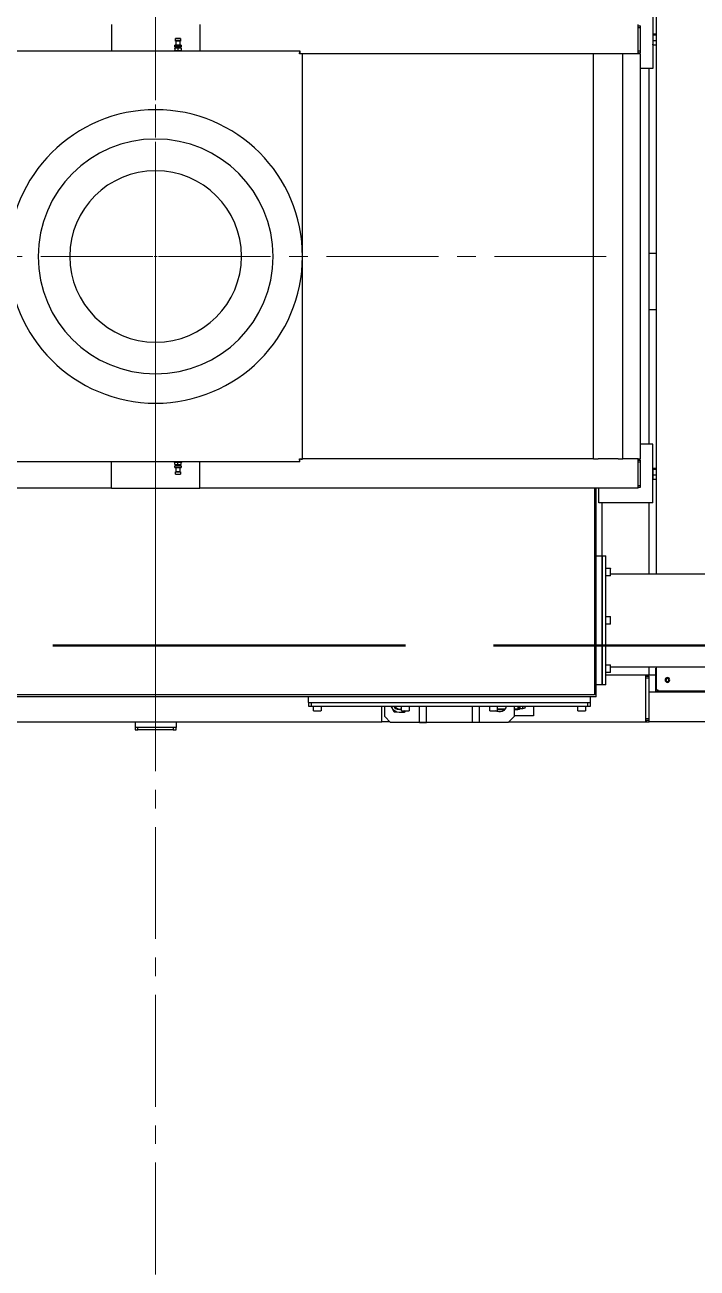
# Model space of a CAD drawing. Header units: millimetres. Extents: x 163705 to 1616509, y 81827 to 302547.
# Drawn here: x 899887 to 901031, y 144936 to 147054 of the extents above; entities that cross this region are included whole.
import ezdxf

# ---------------------------------------------------------------- set-up
doc = ezdxf.new("R2010")
doc.units = ezdxf.units.MM
doc.header["$LTSCALE"] = 10
doc.linetypes.add('ACAD_ISO02W100', pattern=[15, 12, -3])
doc.linetypes.add('CENTER2', pattern=[28.575, 19.05, -3.175, 3.175, -3.175])
doc.layers.add('1-中心线', color=1, linetype='CENTER2', lineweight=0)
doc.layers.add('1-设备轮廓', color=2, linetype='Continuous', lineweight=18)
doc.layers.add('1-隐线', color=8, linetype='Continuous')

# ---------------------------------------------------------------- blocks, each defined once
blk = doc.blocks.new('SW_CENTERMARKSYMBOL_0')
at = {"lineweight": 18}
for p, q in [((0, 5), (0, 774.5)), ((-5, 0), (-774.5, 0)), ((0, 0), (-2.5, 0)), ((0, 0), (0, 2.5)), ((0, 0), (0, -2.5)), ((0, 0), (2.5, 0)), ((5, 0), (774.5, 0)), ((0, -5), (0, -774.5))]:
    blk.add_line(p, q, dxfattribs=at)
blk = doc.blocks.new('G$C8841F3B5')
for p, q in [((1077.9, 1546.8), (1077.9, 266)), ((1083.9, 1226.5), (1083.9, 1126.5)), ((1108.9, 1199.5), (1104.9, 1199.5)), ((1104.9, 1196.5), (1104.9, 1199.5)), ((1108.9, 1196.5), (1104.9, 1196.5)), ((1104.9, 1156.5), (1104.9, 1196.5)), ((1108.9, 1193.5), (1108.9, 1201.5)), ((1108.9, 1159.5), (1108.9, 1193.5)), ((1854.9, 1201.5), (1854.9, 1156.5)), ((2004.9, 1201.5), (2004.9, 1156.5)), ((1083.5, 1185.9), (1077.9, 1185.9)), ((1083.5, 1183.9), (1077.9, 1183.9)), ((1083.5, 1174.4), (1077.9, 1174.4)), ((1083.5, 1167.1), (1077.9, 1167.1)), ((1083.5, 1185.9), (1083.7, 1185.3)), ((1083.5, 1183.9), (1083.9, 1179.1)), ((1083.9, 1179.1), (1083.5, 1174.4)), ((1083.5, 1174.4), (1083.9, 1170.7)), ((1083.9, 1170.7), (1083.5, 1167.1)), ((1083.9, 1185.1), (1083.8, 1185.3)), ((1083.8, 1167.7), (1083.9, 1167.9)), ((1886.7, 1166.2), (1886.4, 1165.9)), ((1886.4, 1165.9), (1886.4, 1163.4)), ((1886.4, 1165.9), (1897.4, 1165.9)), ((1886.7, 1166.2), (1897.1, 1166.2)), ((1887.8, 1177.5), (1887.5, 1177.2)), ((1887.5, 1177.2), (1887.5, 1173.6)), ((1887.5, 1177.2), (1896.3, 1177.2)), ((1887.5, 1173.6), (1887.8, 1173.3)), ((1887.5, 1173.6), (1896.3, 1173.6)), ((1887.8, 1177.5), (1896, 1177.5)), ((1887.8, 1173.3), (1896, 1173.3)), ((1889.2, 1173.3), (1888.9, 1173)), ((1888.9, 1173), (1888.9, 1166.2)), ((1888.9, 1173), (1894.9, 1173)), ((1894.9, 1173), (1894.6, 1173.3)), ((1894.9, 1166.2), (1894.9, 1173)), ((1896.3, 1177.2), (1896, 1177.5)), ((1896, 1173.3), (1896.3, 1173.6)), ((1896.3, 1173.6), (1896.3, 1177.2)), ((1897.4, 1165.9), (1897.1, 1166.2)), ((1897.4, 1163.4), (1897.4, 1165.9)), ((1108.9, 1156.5), (1104.9, 1156.5)), ((1104.9, 1153.5), (1104.9, 1156.5)), ((1108.9, 1153.5), (1104.9, 1153.5)), ((1104.9, 461.5), (1104.9, 1151.5)), ((1104.9, 1151.5), (1108.9, 1151.5)), ((1108.9, 1151.5), (1108.9, 1159.5)), ((1108.9, 1151.5), (1134.9, 1151.5)), ((1134.9, 461.5), (1134.9, 1151.5)), ((1134.9, 1151.5), (1142.9, 1151.5)), ((1142.9, 1151.5), (1176.9, 1151.5)), ((1176.9, 1151.5), (1184.9, 1151.5)), ((1184.9, 461.5), (1184.9, 1151.5)), ((1184.9, 1151.5), (1679.9, 1151.5)), ((1679.9, 1151.8), (1683.9, 1151.8)), ((1679.9, 461.2), (1679.9, 1151.8)), ((2175.2, 1156.5), (1684.6, 1156.5)), ((1684.6, 1156.5), (1684.6, 1152.5)), ((1885.4, 1156.9), (1885, 1156.5)), ((1885.4, 1156.9), (1898.4, 1156.9)), ((1886.4, 1163.4), (1886.7, 1163)), ((1886.4, 1163.4), (1897.4, 1163.4)), ((1886.4, 1160.7), (1889.1, 1161)), ((1886.4, 1161), (1886.4, 1160.7)), ((1886.4, 1161), (1889.1, 1161)), ((1886.4, 1160.7), (1886.4, 1156.9)), ((1886.7, 1163), (1897.1, 1163)), ((1887.8, 1162.5), (1887.5, 1162.2)), ((1887.5, 1162.2), (1887.5, 1161)), ((1887.5, 1162.2), (1896.3, 1162.2)), ((1887.8, 1162.5), (1896, 1162.5)), ((1888.9, 1163), (1888.9, 1162.5)), ((1889.1, 1161), (1891.9, 1160.7)), ((1889.1, 1161), (1894.6, 1161)), ((1891.9, 1160.7), (1894.6, 1161)), ((1891.9, 1160.7), (1891.9, 1156.9)), ((1894.6, 1161), (1897.4, 1160.7)), ((1894.6, 1161), (1897.4, 1161)), ((1894.9, 1162.5), (1894.9, 1163)), ((1896.3, 1162.2), (1896, 1162.5)), ((1896.3, 1161), (1896.3, 1162.2)), ((1897.1, 1163), (1897.4, 1163.4)), ((1897.4, 1160.7), (1897.4, 1161)), ((1897.4, 1160.7), (1897.4, 1156.9)), ((1897.4, 1157.6), (1898, 1156.9)), ((1898.7, 1156.5), (1898.4, 1156.9)), ((1083.9, 1126.5), (1090.9, 1126.5)), ((1089.9, 486.5), (1089.9, 1126.5)), ((1090.9, 1126.5), (1104.9, 1126.5)), ((1089.9, 812), (1077.9, 812)), ((1089.9, 716), (1077.9, 716)), ((1083.9, 386.5), (1083.9, 486.5)), ((1083.9, 486.5), (1090.9, 486.5)), ((1090.9, 486.5), (1104.9, 486.5)), ((1083.5, 445.9), (1077.9, 445.9)), ((1083.5, 445.9), (1083.7, 445.3)), ((1083.9, 445.1), (1083.8, 445.3)), ((1108.9, 461.5), (1104.9, 461.5)), ((1108.9, 459.5), (1104.9, 459.5)), ((1104.9, 456.5), (1104.9, 459.5)), ((1108.9, 456.5), (1104.9, 456.5)), ((1104.9, 416.5), (1104.9, 456.5)), ((1108.9, 453.5), (1108.9, 461.5)), ((1108.9, 461.5), (1134.9, 461.5)), ((1108.9, 419.5), (1108.9, 453.5)), ((1142.9, 461.5), (1134.9, 461.5)), ((1142.9, 461.5), (1176.9, 461.5)), ((1184.9, 461.5), (1176.9, 461.5)), ((1184.9, 461.5), (1679.9, 461.5)), ((1679.9, 461.2), (1683.9, 461.2)), ((1684.6, 456.5), (1684.6, 460.5)), ((1684.6, 456.5), (2175.2, 456.5)), ((1854.9, 411.5), (1854.9, 456.5)), ((1885, 456.5), (1885.4, 456.1)), ((1898.4, 456.1), (1885.4, 456.1)), ((1886.4, 455.4), (1885.8, 456.1)), ((1886.4, 452.3), (1886.4, 456.1)), ((1889.1, 452), (1886.4, 452.3)), ((1886.4, 452.3), (1886.4, 452)), ((1889.1, 452), (1886.4, 452)), ((1886.7, 450), (1886.4, 449.6)), ((1886.4, 449.6), (1886.4, 447.1)), ((1897.4, 449.6), (1886.4, 449.6)), ((1886.4, 447.1), (1886.7, 446.8)), ((1897.4, 447.1), (1886.4, 447.1)), ((1897.1, 450), (1886.7, 450)), ((1897.1, 446.8), (1886.7, 446.8)), ((1887.5, 452), (1887.5, 450.8)), ((1887.5, 450.8), (1887.8, 450.5)), ((1896.3, 450.8), (1887.5, 450.8)), ((1896, 450.5), (1887.8, 450.5)), ((1888.9, 450.5), (1888.9, 450)), ((1888.9, 446.8), (1888.9, 440)), ((1891.9, 452.3), (1889.1, 452)), ((1894.6, 452), (1889.1, 452)), ((1891.9, 452.3), (1891.9, 456.1)), ((1894.6, 452), (1891.9, 452.3)), ((1897.4, 452.3), (1894.6, 452)), ((1897.4, 452), (1894.6, 452)), ((1894.9, 450), (1894.9, 450.5)), ((1894.9, 440), (1894.9, 446.8)), ((1896, 450.5), (1896.3, 450.8)), ((1896.3, 450.8), (1896.3, 452)), ((1897.4, 449.6), (1897.1, 450)), ((1897.1, 446.8), (1897.4, 447.1)), ((1897.4, 452.3), (1897.4, 456.1)), ((1897.4, 452), (1897.4, 452.3)), ((1897.4, 447.1), (1897.4, 449.6)), ((1898.4, 456.1), (1898.7, 456.5)), ((2004.9, 411.5), (2004.9, 456.5)), ((1083.5, 443.9), (1077.9, 443.9)), ((1083.5, 434.4), (1077.9, 434.4)), ((1083.5, 427.1), (1077.9, 427.1)), ((1083.5, 443.9), (1083.9, 439.1)), ((1083.9, 439.1), (1083.5, 434.4)), ((1083.5, 434.4), (1083.9, 430.7)), ((1083.9, 430.7), (1083.5, 427.1)), ((1083.8, 427.7), (1083.9, 427.9)), ((1887.8, 439.7), (1887.5, 439.4)), ((1887.5, 439.4), (1887.5, 435.8)), ((1896.3, 439.4), (1887.5, 439.4)), ((1887.5, 435.8), (1887.8, 435.5)), ((1896.3, 435.8), (1887.5, 435.8)), ((1896, 439.7), (1887.8, 439.7)), ((1896, 435.5), (1887.8, 435.5)), ((1888.9, 440), (1889.2, 439.7)), ((1894.9, 440), (1888.9, 440)), ((1894.6, 439.7), (1894.9, 440)), ((1896.3, 439.4), (1896, 439.7)), ((1896, 435.5), (1896.3, 435.8)), ((1896.3, 435.8), (1896.3, 439.4)), ((1108.9, 416.5), (1104.9, 416.5)), ((1104.9, 413.5), (1104.9, 416.5)), ((1108.9, 413.5), (1104.9, 413.5)), ((1108.9, 411.5), (1108.9, 419.5)), ((1108.9, 411.5), (1854.9, 411.5)), ((1175.9, 386.5), (1175.9, 411.5)), ((1179.9, 56.5), (1179.9, 411.5)), ((1182.9, 411.5), (1182.9, 59.5)), ((2004.9, 411.5), (1854.9, 411.5)), ((2004.9, 411.5), (2750.9, 411.5)), ((1083.9, 386.5), (1090.9, 386.5)), ((1089.9, 266), (1089.9, 386.5)), ((1090.9, 386.5), (1168.9, 386.5)), ((1168.9, 386.5), (1175.9, 386.5)), ((1169.9, 296.5), (1169.9, 386.5)), ((1169.9, 296.5), (1163.9, 296.5)), ((1163.9, 76.5), (1163.9, 296.5)), ((1179.9, 296.5), (1169.9, 296.5)), ((1169.9, 76.5), (1169.9, 296.5)), ((1169.9, 296.5), (1169.9, 76.5)), ((1119.9, 266), (890.9, 266)), ((1155.9, 266), (1119.9, 266)), ((1155.9, 262.4), (1155.9, 275.2)), ((1163.9, 275.3), (1156, 275.3)), ((1156, 262.3), (1163.9, 262.3)), ((1155.9, 180.1), (1155.9, 192.9)), ((1163.9, 193), (1156, 193)), ((1156, 180), (1163.9, 180)), ((890.9, 107), (1119.9, 107)), ((1077.9, 107), (1077.9, 68.2)), ((1089.9, 94), (1089.9, 107)), ((1119.9, 107), (1155.9, 107)), ((1155.9, 97.8), (1155.9, 110.6)), ((1163.9, 110.7), (1156, 110.7)), ((1078.9, 105), (1077.9, 105)), ((1078.9, 65), (1078.9, 105)), ((1089.9, 94), (1078.9, 94)), ((1099.9, 94), (1089.9, 94)), ((1095.9, 91.5), (1089.9, 91.5)), ((1089.9, 88.5), (1089.9, 91.5)), ((1095.9, 88.5), (1089.9, 88.5)), ((1089.9, 61.8), (1089.9, 88.5)), ((1095.9, 84), (1095.9, 94)), ((1159.9, 94), (1099.9, 94)), ((1156, 97.7), (1163.9, 97.7)), ((1163.9, 94), (1159.9, 94)), ((759.9, 64), (1089.9, 64)), ((977.9, 66), (1075.7, 66)), ((1038.9, 66), (1038.9, 65)), ((1038.9, 65), (1078.9, 65)), ((1075.7, 66), (1075.7, 67.5)), ((1077.9, 68.2), (1076.4, 68.2)), ((1095.9, 24), (1095.9, 84)), ((1163.9, 76.5), (1169.9, 76.5)), ((1169.9, 76.5), (1179.9, 76.5)), ((1089.9, 56), (1089.9, 61.8)), ((1089.9, 22), (1089.9, 56)), ((1179.9, 56.5), (2679.9, 56.5)), ((1182.9, 59.5), (2676.9, 59.5)), ((1189.9, 46.5), (1189.9, 56.5)), ((1189.9, 40.5), (1189.9, 46.5)), ((1669.9, 46.5), (1189.9, 46.5)), ((1194.9, 46.5), (1194.9, 40.5)), ((1664.9, 46.5), (1194.9, 46.5)), ((1664.9, 40.5), (1664.9, 46.5)), ((1669.9, 46.5), (1669.9, 56.5)), ((1669.9, 46.5), (1669.9, 40.5)), ((1089.9, 14), (1089.9, 22)), ((1095.9, 14), (1095.9, 24)), ((1194.9, 40.5), (1189.9, 40.5)), ((1664.9, 40.5), (1194.9, 40.5)), ((1198.4, 40.5), (1198.4, 32.6)), ((1211.3, 32.5), (1198.5, 32.5)), ((1211.4, 32.6), (1211.4, 40.5)), ((1286.9, 40.5), (1286.9, 24)), ((1286.9, 24), (1319.9, 24)), ((1301.1, 38.2), (1301.1, 40.5)), ((1303.1, 36.2), (1305.1, 36.2)), ((1305.1, 36.1), (1305.1, 40.5)), ((1305.1, 36.1), (1309.6, 36.1)), ((1309.6, 36.1), (1309.6, 40.5)), ((1309.6, 36.2), (1310.4, 36.2)), ((1310.4, 38.5), (1310.4, 40.5)), ((1310.4, 38.5), (1312.9, 38.5)), ((1310.4, 35), (1310.4, 38.5)), ((1310.4, 35), (1313.4, 35)), ((1312.9, 35.5), (1312.9, 40.5)), ((1312.9, 35.5), (1313.4, 35)), ((1312.9, 35.5), (1313.4, 35.5)), ((1313.4, 40.5), (1313.4, 35.5)), ((1313.4, 35.5), (1313.4, 35)), ((1313.4, 35.5), (1319.9, 35.5)), ((1319.9, 35), (1313.4, 35)), ((1319.9, 40.5), (1319.9, 22.6)), ((1319.9, 22.6), (1329.9, 12.6)), ((1335.2, 35.5), (1348.4, 35.5)), ((1348.4, 35), (1335.6, 35)), ((1348.4, 40.5), (1348.4, 32.6)), ((1361.3, 32.5), (1348.5, 32.5)), ((1361.4, 32.6), (1361.4, 40.5)), ((1378.9, 12.6), (1378.9, 40.5)), ((1390.9, 12.6), (1390.9, 40.5)), ((1468.9, 12.6), (1468.9, 40.5)), ((1480.9, 12.6), (1480.9, 40.5)), ((1498.4, 40.5), (1498.4, 32.6)), ((1511.3, 32.5), (1498.5, 32.5)), ((1505.3, 32.5), (1507.2, 29.4)), ((1511.4, 32.6), (1511.4, 40.5)), ((1515.4, 29.7), (1523.7, 30.1)), ((1523.4, 40.5), (1523.4, 38.7)), ((1523.7, 30.1), (1527.5, 37.3)), ((1527.5, 37.3), (1529.2, 40.5)), ((1529.9, 12.6), (1539.9, 22.6)), ((1539.9, 22.6), (1539.9, 40.5)), ((1544.9, 14), (1544.9, 40.5)), ((1648.4, 40.5), (1648.4, 32.6)), ((1661.3, 32.5), (1648.5, 32.5)), ((1661.4, 32.6), (1661.4, 40.5)), ((1669.9, 40.5), (1664.9, 40.5)), ((379.9, 14), (1089.9, 14)), ((1095.9, 19.5), (1089.9, 19.5)), ((1095.9, 16.5), (1089.9, 16.5)), ((1095.9, 14), (1089.9, 14)), ((1328.5, 14), (1095.9, 14)), ((1329.9, 12.6), (1529.9, 12.6)), ((1378.9, 12.6), (1390.9, 12.6)), ((1480.9, 12.6), (1468.9, 12.6)), ((1531.3, 14), (1544.9, 14)), ((2763.9, 14), (1544.9, 14)), ((1894.9, 14), (1894.9, 4)), ((1894.9, 0), (1894.9, 4)), ((1894.9, 4), (1899.9, 4)), ((1899.9, 0), (1894.9, 0)), ((1899.9, 4), (1899.9, 0)), ((1899.9, 4), (1959.9, 4)), ((1899.9, 0), (1959.9, 0)), ((1959.9, 0), (1959.9, 4)), ((1959.9, 4), (1964.9, 4)), ((1964.9, 0), (1959.9, 0)), ((1964.9, 14), (1964.9, 4)), ((1964.9, 4), (1964.9, 0))]:
    blk.add_line(p, q)
at = {"flags": 128}
for points in [[(1108.9, 1200.4), (1108.4, 1200.2), (1107.6, 1199.5)], [(1107.6, 1153.5), (1108.4, 1152.8), (1108.9, 1152.6)], [(1885.8, 1156.9), (1885.9, 1157), (1886.4, 1157.6)], [(1108.9, 460.4), (1108.4, 460.2), (1107.6, 459.5)], [(1898, 456.1), (1897.9, 456), (1897.4, 455.4)], [(1107.6, 413.5), (1108.4, 412.8), (1108.9, 412.6)], [(1095.9, 93.2), (1094.3, 92.3), (1093.3, 91.5)], [(1524.2, 40.5), (1524, 40), (1523.4, 38.7)], [(1528.7, 40.5), (1528.3, 39), (1527.5, 37.3)], [(1093.3, 16.5), (1094.3, 15.7), (1095.9, 14.8)]]:
    blk.add_lwpolyline(points, dxfattribs=at)
for centre, radius in [((1929.9, 806.5), 250), ((1929.9, 806.5), 200), ((1929.9, 806.5), 146.1), ((1058.9, 85), 4), ((1058.9, 85), 2.5)]:
    blk.add_circle(centre, radius)
for centre, radius, start, end in [((1156, 275.2), 0.1, 90, 180), ((1156, 262.4), 0.1, 180, 270), ((1156, 192.9), 0.1, 90, 180), ((1156, 180.1), 0.1, 180, 270), ((1156, 110.6), 0.1, 90, 180), ((1156, 97.8), 0.1, 180, 270), ((1198.5, 32.6), 0.1, 180, 270), ((1211.3, 32.6), 0.1, 270, 0), ((1303.1, 38.2), 2, 180, 270), ((1344.9, 42.6), 12, 189.9694, 302.8822), ((1348.5, 32.6), 0.1, 180, 270), ((1361.3, 32.6), 0.1, 270, 0), ((1498.5, 32.6), 0.1, 180, 270), ((1514.9, 44), 14.3, 233.7082, 272.1631), ((1511.3, 32.6), 0.1, 270, 0), ((1514.9, 44), 9, 247.1146, 337.1146), ((1514.9, 44), 10, 249.5127, 328.2117), ((1514.9, 44), 14.3, 272.1631, 332.1631), ((1648.5, 32.6), 0.1, 180, 270), ((1661.3, 32.6), 0.1, 270, 0)]:
    blk.add_arc(centre, radius, start, end)
for points, knots in [([(1083.9, 1184.9), (1083.8, 1184.6), (1083.8, 1184.3), (1083.6, 1183.9), (1083.5, 1183.9)], [0, 0, 0, 0, 0.776967, 1, 1, 1, 1]), ([(1083.5, 1167.1), (1083.6, 1167.1), (1083.7, 1167.4), (1083.8, 1167.6), (1083.8, 1167.7)], [0, 0, 0, 0, 0.351615, 1, 1, 1, 1]), ([(1083.9, 444.9), (1083.8, 444.6), (1083.8, 444.3), (1083.6, 443.9), (1083.5, 443.9)], [0, 0, 0, 0, 0.776967, 1, 1, 1, 1]), ([(1083.5, 427.1), (1083.6, 427.1), (1083.7, 427.4), (1083.8, 427.6), (1083.8, 427.7)], [0, 0, 0, 0, 0.351615, 1, 1, 1, 1]), ([(1507.2, 29.4), (1507.8, 29.5), (1510.5, 29.6), (1513.3, 29.7), (1515.4, 29.7)], [0, 0, 0, 0, 0.225037, 1, 1, 1, 1])]:
    blk.add_open_spline(points, degree=3, knots=knots)
for points in [[(1679.9, 1151.8), (1680, 1151.8), (1680.1, 1151.7), (1681.3, 1151.6), (1682.9, 1151.6), (1684.2, 1151.5), (1684.9, 1151.5)], [(1683.9, 1151.8), (1683.9, 1151.8), (1683.9, 1151.7), (1684.2, 1151.6), (1684.5, 1151.6), (1684.7, 1151.5), (1684.9, 1151.5)], [(1684.9, 1151.5), (1684.9, 1152.2), (1684.8, 1153.5), (1684.7, 1155.1), (1684.7, 1156.3), (1684.6, 1156.4), (1684.6, 1156.5)], [(1684.9, 1151.5), (1684.9, 1151.6), (1684.8, 1151.9), (1684.7, 1152.2), (1684.7, 1152.5), (1684.6, 1152.5), (1684.6, 1152.5)], [(1684.9, 461.5), (1684.2, 461.5), (1682.9, 461.4), (1681.3, 461.4), (1680.1, 461.3), (1680, 461.2), (1679.9, 461.2)], [(1684.9, 461.5), (1684.7, 461.5), (1684.5, 461.4), (1684.2, 461.4), (1683.9, 461.3), (1683.9, 461.2), (1683.9, 461.2)], [(1684.6, 456.5), (1684.6, 456.6), (1684.7, 456.7), (1684.7, 457.9), (1684.8, 459.5), (1684.9, 460.8), (1684.9, 461.5)], [(1684.6, 460.5), (1684.6, 460.5), (1684.7, 460.5), (1684.7, 460.8), (1684.8, 461.1), (1684.9, 461.4), (1684.9, 461.5)], [(1075.4, 68.5), (1075.4, 68.2), (1075.5, 67.5), (1075.5, 66.7), (1075.6, 66.1), (1075.6, 66), (1075.7, 66)], [(1075.4, 68.5), (1075.4, 68.4), (1075.5, 68.1), (1075.5, 67.8), (1075.6, 67.5), (1075.6, 67.5), (1075.7, 67.5)], [(1077.9, 68.2), (1077.8, 68.2), (1077.8, 68.3), (1077.2, 68.4), (1076.4, 68.4), (1075.7, 68.5), (1075.4, 68.5)], [(1076.4, 68.2), (1076.4, 68.2), (1076.3, 68.3), (1076.1, 68.4), (1075.8, 68.4), (1075.5, 68.5), (1075.4, 68.5)]]:
    blk.add_open_spline(points, degree=3)
at = {"layer": '1-中心线', "lineweight": 0}
blk.add_blockref('SW_CENTERMARKSYMBOL_0', (1929.9, 806.5), dxfattribs=at)

msp = doc.modelspace()

# ---------------------------------------------------------------- linework, layer by layer
at = {"layer": '1-中心线'}
msp.add_line((900109.06, 152259.738), (900109.06, 140559.499), dxfattribs=at)
at = {"layer": '1-设备轮廓', "color": 5, "linetype": 'ACAD_ISO02W100', "lineweight": 50, "ltscale": 5}
msp.add_lwpolyline([(878184.06, 145997.132), (918109.06, 145997.132)], dxfattribs=at)

# ---------------------------------------------------------------- block references
at = {"layer": '1-隐线', "xscale": -1}
msp.add_blockref('G$C8841F3B5', (902038.94, 145853.132), dxfattribs=at)

doc.saveas('drawing.dxf')
